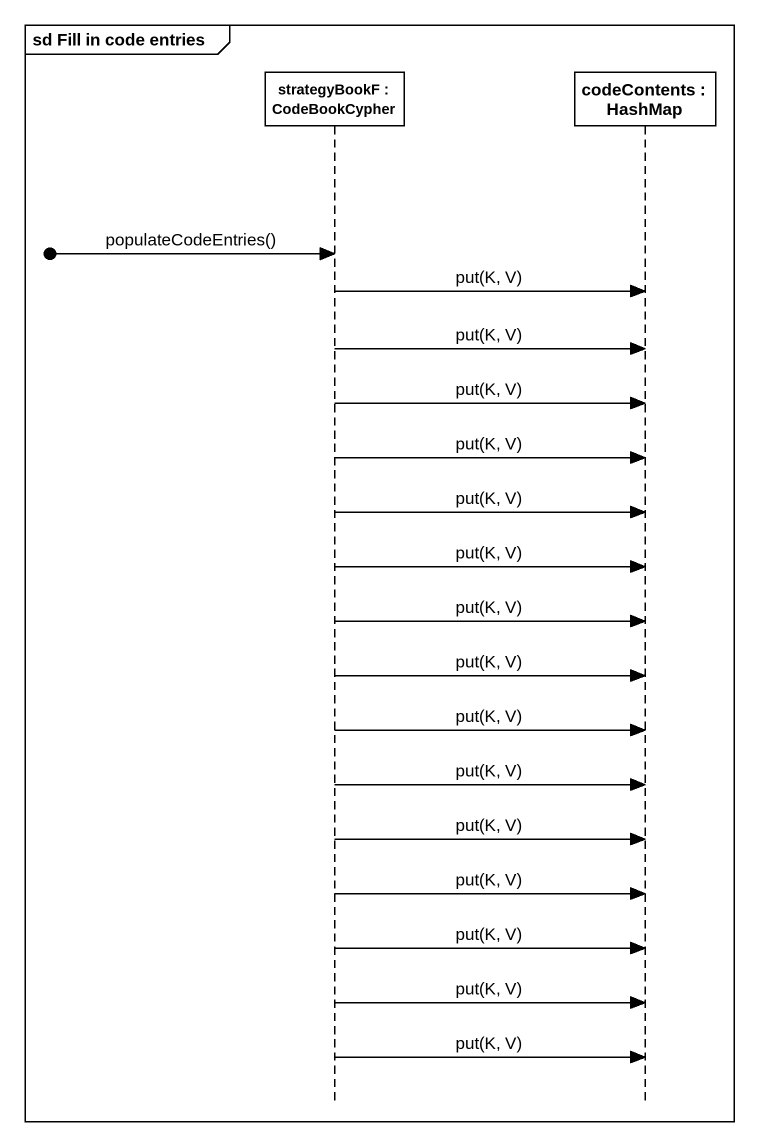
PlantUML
@startuml
mainframe sd Fill in code entries
hide footbox
participant "strategyBookF : CodeBookCypher" as strategyBookF
participant "codeContents : HashMap" as codeContents

[o-> strategyBookF : populateCodeEntries()
strategyBookF -> codeContents : put(K, V)
strategyBookF -> codeContents : put(K, V)
strategyBookF -> codeContents : put(K, V)
strategyBookF -> codeContents : put(K, V)
strategyBookF -> codeContents : put(K, V)
strategyBookF -> codeContents : put(K, V)
strategyBookF -> codeContents : put(K, V)
strategyBookF -> codeContents : put(K, V)
strategyBookF -> codeContents : put(K, V)
strategyBookF -> codeContents : put(K, V)
strategyBookF -> codeContents : put(K, V)
strategyBookF -> codeContents : put(K, V)
strategyBookF -> codeContents : put(K, V)
strategyBookF -> codeContents : put(K, V)
strategyBookF -> codeContents : put(K, V)
@enduml
